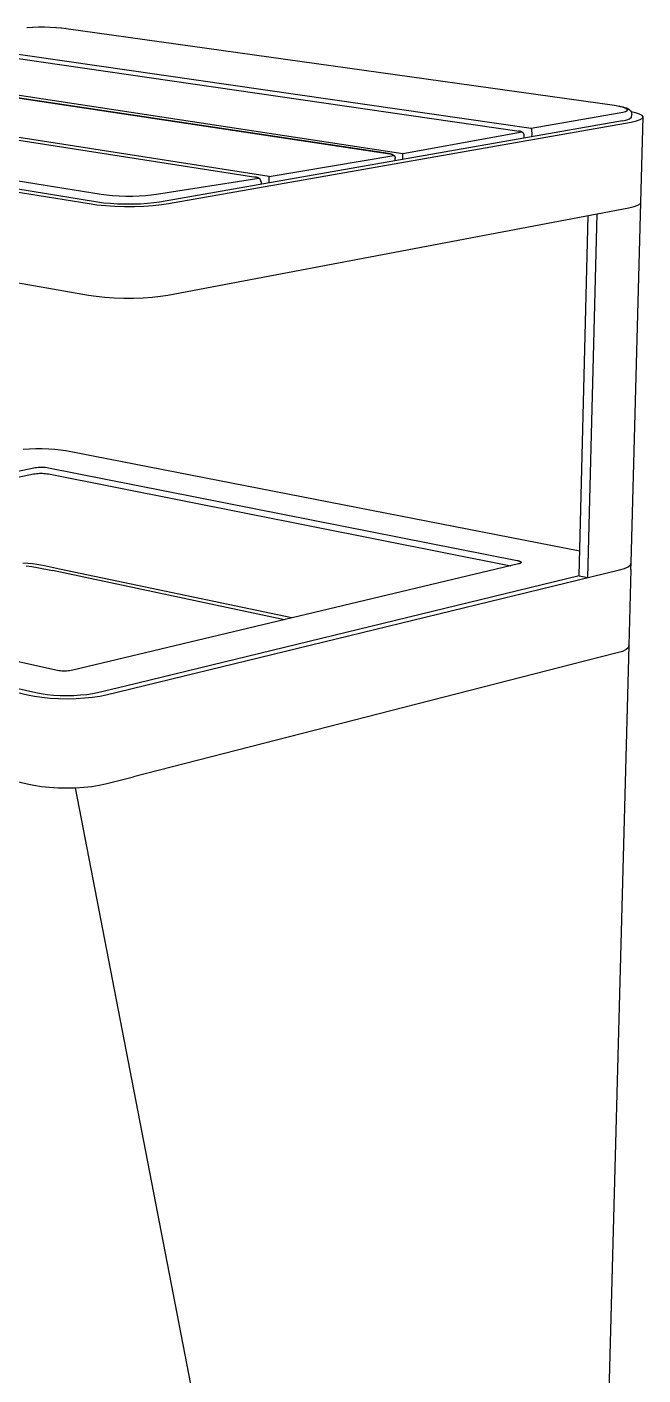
# Model space of a CAD drawing. Header units: millimetres. Extents: x 1287 to 5317, y -239 to 2577.
# Drawn here: x 2470 to 2743, y 392 to 989 of the extents above; entities that cross this region are included whole.
import ezdxf

# ---------------------------------------------------------------- set-up
doc = ezdxf.new("R2010")
doc.units = ezdxf.units.MM
doc.header["$MEASUREMENT"] = 0
doc.layers.add('Domyślny', color=7, linetype='Continuous', true_color=0x000000)
doc.layers.add('Utwórz2D linie widoczne', color=7, linetype='Continuous', true_color=0x000000)

msp = doc.modelspace()

# ---------------------------------------------------------------- linework, layer by layer
at = {"layer": 'Domyślny'}
for p, q in [((2693.72, 944.02), (2426.87, 982.59)), ((2636.86, 932.8), (2367.9, 973.73)), ((2630.53, 932.98), (2363.23, 973.17)), ((2577.56, 922.8), (2308.34, 964.87)), ((2259.11, 954.31), (2503.14, 915)), ((2732.69, 950.83), (2693.72, 944.02)), ((2732.55, 954.05), (2734.06, 953.67)), ((2734.32, 951.18), (2732.69, 950.83)), ((2732.81, 954.02), (2732.73, 954.04)), ((2734.06, 953.67), (2735.29, 953.26)), ((2735.47, 951.55), (2734.32, 951.18)), ((2734.49, 953.64), (2734.64, 953.6)), ((2734.64, 953.6), (2735.91, 953.18)), ((2735.29, 953.26), (2736.06, 952.83)), ((2736.15, 951.97), (2735.47, 951.55)), ((2735.91, 953.18), (2736.21, 953.05)), ((2736.06, 952.83), (2736.35, 952.4)), ((2736.35, 952.4), (2736.15, 951.97)), ((2736.21, 953.05), (2737.03, 952.59)), ((2737.03, 952.59), (2737.68, 951.99)), ((2737.68, 951.99), (2738, 951.52)), ((2738, 951.52), (2738.33, 950.37)), ((2738.09, 949.07), (2738.33, 950.37)), ((2734.24, 947.56), (2736.02, 947.95)), ((2736.02, 947.95), (2737.31, 948.41)), ((2737.31, 948.41), (2738.09, 949.07)), ((2689.64, 942.51), (2636.86, 932.8)), ((2577.55, 922.87), (2632.91, 932.13)), ((2527.65, 915.01), (2572.98, 922.1)), ((2503.14, 915), (2505.58, 914.67)), ((2505.58, 914.67), (2508.24, 914.42)), ((2508.24, 914.42), (2511.1, 914.25)), ((2511.1, 914.25), (2514.09, 914.16)), ((2514.09, 914.16), (2517.09, 914.16)), ((2517.09, 914.16), (2520.03, 914.25)), ((2520.03, 914.25), (2522.82, 914.43)), ((2522.82, 914.43), (2525.36, 914.68)), ((2525.36, 914.68), (2527.65, 915.01))]:
    msp.add_line(p, q, dxfattribs=at)
at = {"layer": 'Utwórz2D linie widoczne'}
for p, q in [((2470.32, 988.88), (2470.33, 988.88)), ((2470.33, 988.88), (2470.35, 988.88)), ((2470.35, 988.88), (2470.36, 988.88)), ((2470.36, 988.88), (2472.8, 989.02)), ((2470.36, 988.88), (2470.37, 988.88)), ((2470.37, 988.88), (2470.38, 988.88)), ((2470.38, 988.88), (2470.4, 988.88)), ((2470.4, 988.88), (2470.41, 988.88)), ((2470.41, 988.88), (2470.42, 988.88)), ((2470.42, 988.88), (2470.43, 988.87)), ((2470.43, 988.87), (2470.45, 988.87)), ((2470.45, 988.87), (2470.46, 988.87)), ((2472.8, 989.02), (2472.8, 989.02)), ((2472.8, 989.02), (2472.81, 989.02)), ((2472.81, 989.02), (2472.82, 989.02)), ((2472.82, 989.02), (2475.4, 989.08)), ((2472.82, 989.02), (2472.82, 989.01)), ((2472.82, 989.01), (2472.83, 989.01)), ((2472.83, 989.01), (2472.83, 989.01)), ((2472.83, 989.01), (2472.84, 989.01)), ((2472.84, 989.01), (2472.84, 989.01)), ((2472.84, 989.01), (2472.85, 989.01)), ((2472.85, 989.01), (2472.85, 989.01)), ((2472.85, 989.01), (2472.86, 989.01)), ((2472.86, 989.01), (2472.86, 989)), ((2472.86, 989), (2472.87, 989)), ((2472.87, 989), (2472.87, 989)), ((2472.87, 989), (2472.88, 989)), ((2475.4, 989.08), (2475.4, 989.08)), ((2475.4, 989.08), (2475.4, 989.08)), ((2475.4, 989.08), (2475.4, 989.08)), ((2475.4, 989.08), (2475.4, 989.08)), ((2475.4, 989.08), (2475.4, 989.08)), ((2475.4, 989.08), (2475.41, 989.08)), ((2475.4, 989.08), (2478.04, 989.08)), ((2475.41, 989.08), (2475.41, 989.08)), ((2475.41, 989.08), (2475.41, 989.08)), ((2475.41, 989.08), (2475.41, 989.08)), ((2475.41, 989.08), (2475.41, 989.08)), ((2475.41, 989.08), (2475.41, 989.08)), ((2475.41, 989.08), (2475.41, 989.08)), ((2475.41, 989.08), (2475.41, 989.08)), ((2475.41, 989.08), (2475.42, 989.08)), ((2475.42, 989.08), (2475.42, 989.08)), ((2475.42, 989.08), (2475.42, 989.08)), ((2475.42, 989.08), (2475.42, 989.07)), ((2475.42, 989.07), (2475.42, 989.07)), ((2475.42, 989.07), (2475.42, 989.07)), ((2475.42, 989.07), (2475.42, 989.07)), ((2475.42, 989.07), (2475.42, 989.07)), ((2475.42, 989.07), (2475.42, 989.07)), ((2475.42, 989.07), (2475.42, 989.07)), ((2475.42, 989.07), (2475.42, 989.07)), ((2475.42, 989.07), (2475.43, 989.07)), ((2475.43, 989.07), (2475.43, 989.07)), ((2475.43, 989.07), (2475.43, 989.06)), ((2475.43, 989.06), (2475.43, 989.06)), ((2478.03, 989.07), (2478.04, 989.08)), ((2478.04, 989.08), (2480.65, 989.02)), ((2480.61, 989.01), (2480.6, 989)), ((2480.6, 989), (2480.6, 989)), ((2480.62, 989.01), (2480.61, 989.01)), ((2480.61, 989.01), (2480.61, 989.01)), ((2480.61, 989.01), (2480.61, 989.01)), ((2480.63, 989.01), (2480.62, 989.01)), ((2480.62, 989.01), (2480.62, 989.01)), ((2480.62, 989.01), (2480.62, 989.01)), ((2480.64, 989.02), (2480.63, 989.02)), ((2480.63, 989.02), (2480.63, 989.01)), ((2480.65, 989.02), (2480.64, 989.02)), ((2480.64, 989.02), (2480.64, 989.02)), ((2480.64, 989.02), (2480.64, 989.02)), ((2480.66, 989.02), (2480.65, 989.02)), ((2480.65, 989.02), (2480.65, 989.02)), ((2480.67, 989.02), (2480.66, 989.02)), ((2480.66, 989.02), (2480.66, 989.02)), ((2480.67, 989.02), (2483.16, 988.89)), ((2483.08, 988.88), (2483.07, 988.87)), ((2483.09, 988.88), (2483.08, 988.88)), ((2483.1, 988.88), (2483.09, 988.88)), ((2483.11, 988.88), (2483.1, 988.88)), ((2483.12, 988.89), (2483.11, 988.88)), ((2483.13, 988.89), (2483.12, 988.89)), ((2483.14, 988.89), (2483.13, 988.89)), ((2483.15, 988.89), (2483.14, 988.89)), ((2483.16, 988.89), (2483.15, 988.89)), ((2483.17, 988.89), (2483.16, 988.89)), ((2483.18, 988.89), (2483.17, 988.89)), ((2483.19, 988.89), (2483.18, 988.89)), ((2483.19, 988.89), (2485.52, 988.7)), ((2485.37, 988.69), (2485.36, 988.69)), ((2485.39, 988.69), (2485.37, 988.69)), ((2485.41, 988.7), (2485.39, 988.69)), ((2485.43, 988.7), (2485.41, 988.7)), ((2485.45, 988.7), (2485.43, 988.7)), ((2485.47, 988.7), (2485.45, 988.7)), ((2485.49, 988.7), (2485.47, 988.7)), ((2485.51, 988.7), (2485.49, 988.7)), ((2485.53, 988.7), (2485.51, 988.7)), ((2485.54, 988.7), (2485.53, 988.7)), ((2485.54, 988.7), (2487.66, 988.45)), ((2487.49, 988.44), (2487.46, 988.44)), ((2487.51, 988.44), (2487.49, 988.44)), ((2487.54, 988.45), (2487.51, 988.44)), ((2487.57, 988.45), (2487.54, 988.45)), ((2487.59, 988.45), (2487.57, 988.45)), ((2487.62, 988.45), (2487.59, 988.45)), ((2487.65, 988.45), (2487.62, 988.45)), ((2487.67, 988.44), (2487.65, 988.45)), ((2487.7, 988.44), (2487.67, 988.44)), ((2487.7, 988.44), (2730.56, 954.39)), ((2420.88, 981.74), (2688.37, 942.94)), ((2363.23, 973.18), (2631.13, 932.94)), ((2303.51, 964.31), (2571.66, 922.55)), ((2253.8, 950.48), (2497.9, 910.8)), ((2501.6, 911.44), (2257.5, 951.03)), ((2730.62, 954.38), (2732.73, 954.04)), ((2732.81, 954.02), (2734.49, 953.64)), ((2734.64, 953.6), (2735.91, 953.18)), ((2736.21, 953.05), (2737.03, 952.59)), ((2737.68, 951.99), (2738, 951.52)), ((2739.95, 951.07), (2738, 951.52)), ((2741.72, 950.48), (2739.95, 951.07)), ((2742.83, 949.86), (2741.72, 950.48)), ((2743.25, 949.23), (2742.83, 949.86)), ((2734.1, 947.53), (2529.08, 911.47)), ((2533.06, 910.83), (2738.03, 946.97)), ((2693.72, 944.02), (2693.79, 943.72)), ((2738.03, 946.97), (2740.32, 947.46)), ((2740.32, 947.46), (2741.97, 948.01)), ((2741.97, 948.01), (2742.96, 948.61)), ((2742.24, 911.37), (2743.25, 949.23)), ((2742.96, 948.61), (2743.25, 949.23)), ((2687.93, 942.98), (2687.79, 942.99)), ((2688.07, 942.98), (2687.93, 942.98)), ((2688.21, 942.96), (2688.07, 942.98)), ((2688.28, 942.96), (2688.21, 942.96)), ((2688.35, 942.95), (2688.28, 942.96)), ((2688.42, 942.94), (2688.35, 942.95)), ((2688.49, 942.93), (2688.42, 942.94)), ((2688.55, 942.91), (2688.49, 942.93)), ((2688.62, 942.9), (2688.55, 942.91)), ((2688.69, 942.88), (2688.62, 942.9)), ((2688.76, 942.87), (2688.69, 942.88)), ((2688.83, 942.85), (2688.76, 942.87)), ((2688.9, 942.83), (2688.83, 942.85)), ((2688.96, 942.81), (2688.9, 942.83)), ((2689.02, 942.79), (2688.96, 942.81)), ((2689.08, 942.77), (2689.02, 942.79)), ((2689.14, 942.75), (2689.08, 942.77)), ((2689.2, 942.73), (2689.14, 942.75)), ((2689.26, 942.7), (2689.2, 942.73)), ((2689.32, 942.68), (2689.26, 942.7)), ((2689.38, 942.65), (2689.32, 942.68)), ((2689.43, 942.62), (2689.38, 942.65)), ((2689.49, 942.59), (2689.43, 942.62)), ((2689.55, 942.56), (2689.49, 942.59)), ((2689.6, 942.53), (2689.55, 942.56)), ((2689.66, 942.5), (2689.6, 942.53)), ((2689.71, 942.46), (2689.66, 942.5)), ((2689.76, 942.43), (2689.71, 942.46)), ((2689.82, 942.39), (2689.76, 942.43)), ((2689.86, 942.36), (2689.82, 942.39)), ((2689.91, 942.32), (2689.86, 942.36)), ((2689.95, 942.29), (2689.91, 942.32)), ((2690, 942.25), (2689.95, 942.29)), ((2690.04, 942.21), (2690, 942.25)), ((2690.08, 942.17), (2690.04, 942.21)), ((2690.13, 942.13), (2690.08, 942.17)), ((2690.17, 942.09), (2690.13, 942.13)), ((2690.2, 942.05), (2690.17, 942.09)), ((2690.24, 942.01), (2690.2, 942.05)), ((2690.27, 941.97), (2690.24, 942.01)), ((2690.31, 941.92), (2690.27, 941.97)), ((2690.34, 941.88), (2690.31, 941.92)), ((2690.37, 941.83), (2690.34, 941.88)), ((2690.4, 941.79), (2690.37, 941.83)), ((2690.43, 941.74), (2690.4, 941.79)), ((2690.46, 941.69), (2690.43, 941.74)), ((2690.48, 941.65), (2690.46, 941.69)), ((2690.5, 941.6), (2690.48, 941.65)), ((2690.52, 941.55), (2690.5, 941.6)), ((2690.54, 941.5), (2690.52, 941.55)), ((2690.56, 941.45), (2690.54, 941.5)), ((2690.58, 941.4), (2690.56, 941.45)), ((2690.58, 941.38), (2690.58, 941.4)), ((2690.59, 941.35), (2690.58, 941.38)), ((2690.6, 941.3), (2690.59, 941.35)), ((2690.61, 941.25), (2690.6, 941.3)), ((2690.62, 941.2), (2690.61, 941.25)), ((2690.61, 939.88), (2690.64, 940.95)), ((2690.63, 941.15), (2690.62, 941.2)), ((2690.63, 941.1), (2690.63, 941.15)), ((2690.64, 941.05), (2690.63, 941.1)), ((2690.64, 941.03), (2690.64, 941.05)), ((2690.64, 941), (2690.64, 941.03)), ((2690.64, 940.98), (2690.64, 941)), ((2690.64, 940.95), (2690.64, 940.98)), ((2693.79, 943.72), (2693.84, 943.41)), ((2693.84, 943.41), (2693.88, 943.1)), ((2693.88, 943.1), (2693.91, 942.78)), ((2693.91, 942.78), (2693.93, 942.47)), ((2693.93, 941.53), (2693.91, 940.46)), ((2693.93, 942.47), (2693.95, 942.16)), ((2693.95, 941.85), (2693.93, 941.53)), ((2693.95, 942.16), (2693.95, 941.85)), ((2630.53, 932.98), (2630.68, 932.98)), ((2630.68, 932.98), (2630.82, 932.97)), ((2630.82, 932.97), (2630.96, 932.96)), ((2630.96, 932.96), (2631.04, 932.95)), ((2631.04, 932.95), (2631.11, 932.95)), ((2631.11, 932.95), (2631.18, 932.93)), ((2631.18, 932.93), (2631.25, 932.92)), ((2631.25, 932.92), (2631.32, 932.91)), ((2631.32, 932.91), (2631.39, 932.9)), ((2631.39, 932.9), (2631.46, 932.88)), ((2631.46, 932.88), (2631.53, 932.86)), ((2631.53, 932.86), (2631.6, 932.85)), ((2631.6, 932.85), (2631.67, 932.83)), ((2631.67, 932.83), (2631.73, 932.81)), ((2631.73, 932.81), (2631.79, 932.79)), ((2631.79, 932.79), (2631.85, 932.77)), ((2631.85, 932.77), (2631.91, 932.74)), ((2631.91, 932.74), (2631.98, 932.72)), ((2631.98, 932.72), (2632.04, 932.7)), ((2632.04, 932.7), (2632.1, 932.67)), ((2632.1, 932.67), (2632.16, 932.64)), ((2632.16, 932.64), (2632.21, 932.61)), ((2632.21, 932.61), (2632.27, 932.58)), ((2632.27, 932.58), (2632.33, 932.55)), ((2632.33, 932.55), (2632.39, 932.52)), ((2632.39, 932.52), (2632.44, 932.49)), ((2632.44, 932.49), (2632.5, 932.45)), ((2632.5, 932.45), (2632.55, 932.42)), ((2632.55, 932.42), (2632.61, 932.38)), ((2632.61, 932.38), (2632.66, 932.35)), ((2632.66, 932.35), (2632.7, 932.31)), ((2632.7, 932.31), (2632.75, 932.27)), ((2632.75, 932.27), (2632.79, 932.24)), ((2632.79, 932.24), (2632.84, 932.2)), ((2632.84, 932.2), (2632.88, 932.16)), ((2632.88, 932.16), (2632.92, 932.12)), ((2632.92, 932.12), (2632.96, 932.08)), ((2632.96, 932.08), (2633, 932.03)), ((2633, 932.03), (2633.04, 931.99)), ((2633.04, 931.99), (2633.07, 931.95)), ((2633.07, 931.95), (2633.11, 931.9)), ((2633.11, 931.9), (2633.14, 931.86)), ((2633.14, 931.86), (2633.17, 931.81)), ((2636.87, 931.52), (2636.86, 932.8)), ((2633.17, 931.81), (2633.21, 931.76)), ((2633.21, 931.76), (2633.23, 931.72)), ((2633.23, 931.72), (2633.26, 931.67)), ((2633.26, 931.67), (2633.29, 931.62)), ((2633.29, 931.62), (2633.31, 931.57)), ((2633.31, 931.57), (2633.33, 931.52)), ((2633.33, 931.52), (2633.35, 931.47)), ((2633.35, 931.47), (2633.37, 931.42)), ((2633.37, 931.42), (2633.38, 931.37)), ((2633.38, 931.37), (2633.39, 931.35)), ((2633.39, 931.35), (2633.4, 931.32)), ((2633.4, 931.32), (2633.41, 931.27)), ((2633.41, 931.27), (2633.42, 931.22)), ((2633.42, 931.22), (2633.43, 931.17)), ((2633.43, 931.17), (2633.44, 931.12)), ((2633.43, 929.82), (2633.45, 930.92)), ((2633.44, 931.12), (2633.44, 931.07)), ((2633.44, 931.07), (2633.45, 931.02)), ((2633.45, 931.02), (2633.45, 930.99)), ((2633.45, 930.99), (2633.45, 930.97)), ((2633.45, 930.97), (2633.45, 930.94)), ((2633.45, 930.94), (2633.45, 930.92)), ((2636.85, 930.42), (2636.87, 931.52)), ((2571.19, 922.59), (2571.05, 922.59)), ((2571.34, 922.58), (2571.19, 922.59)), ((2571.48, 922.57), (2571.34, 922.58)), ((2571.56, 922.56), (2571.48, 922.57)), ((2571.63, 922.55), (2571.56, 922.56)), ((2571.7, 922.54), (2571.63, 922.55)), ((2571.77, 922.53), (2571.7, 922.54)), ((2571.85, 922.52), (2571.77, 922.53)), ((2571.92, 922.5), (2571.85, 922.52)), ((2571.99, 922.49), (2571.92, 922.5)), ((2572.06, 922.47), (2571.99, 922.49)), ((2572.13, 922.45), (2572.06, 922.47)), ((2572.2, 922.43), (2572.13, 922.45)), ((2572.26, 922.41), (2572.2, 922.43)), ((2572.33, 922.39), (2572.26, 922.41)), ((2572.39, 922.37), (2572.33, 922.39)), ((2572.45, 922.35), (2572.39, 922.37)), ((2572.52, 922.32), (2572.45, 922.35)), ((2572.58, 922.3), (2572.52, 922.32)), ((2572.64, 922.27), (2572.58, 922.3)), ((2572.7, 922.25), (2572.64, 922.27)), ((2572.76, 922.22), (2572.7, 922.25)), ((2572.82, 922.19), (2572.76, 922.22)), ((2572.88, 922.16), (2572.82, 922.19)), ((2572.94, 922.12), (2572.88, 922.16)), ((2573, 922.09), (2572.94, 922.12)), ((2573.05, 922.05), (2573, 922.09)), ((2573.11, 922.02), (2573.05, 922.05)), ((2573.16, 921.98), (2573.11, 922.02)), ((2573.21, 921.94), (2573.16, 921.98)), ((2573.26, 921.91), (2573.21, 921.94)), ((2573.31, 921.87), (2573.26, 921.91)), ((2573.35, 921.83), (2573.31, 921.87)), ((2573.4, 921.79), (2573.35, 921.83)), ((2573.44, 921.75), (2573.4, 921.79)), ((2573.49, 921.71), (2573.44, 921.75)), ((2573.53, 921.67), (2573.49, 921.71)), ((2573.57, 921.63), (2573.53, 921.67)), ((2573.61, 921.58), (2573.57, 921.63)), ((2573.64, 921.54), (2573.61, 921.58)), ((2573.68, 921.49), (2573.64, 921.54)), ((2573.71, 921.45), (2573.68, 921.49)), ((2573.74, 921.4), (2573.71, 921.45)), ((2573.78, 921.35), (2573.74, 921.4)), ((2573.81, 921.3), (2573.78, 921.35)), ((2573.83, 921.25), (2573.81, 921.3)), ((2573.86, 921.2), (2573.83, 921.25)), ((2573.88, 921.15), (2573.86, 921.2)), ((2573.9, 921.1), (2573.88, 921.15)), ((2573.93, 921.05), (2573.9, 921.1)), ((2573.94, 921), (2573.93, 921.05)), ((2573.96, 920.95), (2573.94, 921)), ((2573.97, 920.92), (2573.96, 920.95)), ((2573.98, 920.9), (2573.97, 920.92)), ((2573.99, 920.85), (2573.98, 920.9)), ((2574, 920.8), (2573.99, 920.85)), ((2574.01, 920.75), (2574, 920.8)), ((2574.02, 920.69), (2574.01, 920.75)), ((2574.03, 920.49), (2574.01, 919.37)), ((2574.02, 920.64), (2574.02, 920.69)), ((2574.03, 920.59), (2574.02, 920.64)), ((2574.03, 920.56), (2574.03, 920.59)), ((2574.03, 920.54), (2574.03, 920.56)), ((2574.03, 920.51), (2574.03, 920.54)), ((2574.03, 920.49), (2574.03, 920.51)), ((2577.59, 921.11), (2577.55, 922.87)), ((2577.57, 920), (2577.59, 921.11)), ((2254.3, 912.7), (2497.63, 870.25)), ((2497.9, 910.8), (2501.3, 910.33)), ((2501.3, 910.33), (2505.13, 909.97)), ((2504.26, 911.08), (2501.6, 911.44)), ((2507.26, 910.8), (2504.26, 911.08)), ((2505.13, 909.97), (2509.26, 909.72)), ((2510.48, 910.6), (2507.26, 910.8)), ((2509.26, 909.72), (2513.56, 909.6)), ((2513.84, 910.51), (2510.48, 910.6)), ((2513.56, 909.6), (2517.9, 909.6)), ((2517.24, 910.51), (2513.84, 910.51)), ((2520.56, 910.61), (2517.24, 910.51)), ((2517.9, 909.6), (2522.15, 909.73)), ((2523.7, 910.81), (2520.56, 910.61)), ((2522.15, 909.73), (2526.17, 909.99)), ((2526.57, 911.1), (2523.7, 910.81)), ((2526.17, 909.99), (2529.85, 910.36)), ((2529.08, 911.47), (2526.57, 911.1)), ((2529.85, 910.36), (2533.06, 910.83)), ((2722.91, 906.27), (2737.03, 908.95)), ((2737.03, 908.95), (2739.31, 909.47)), ((2737.97, 751.58), (2742.24, 911.37)), ((2739.31, 909.47), (2740.96, 910.06)), ((2740.96, 910.06), (2741.95, 910.7)), ((2741.95, 910.7), (2742.24, 911.37)), ((2532.67, 870.29), (2722.91, 906.27)), ((2714.99, 745.88), (2718.95, 905.53)), ((2718.86, 745.11), (2722.91, 906.27)), ((2497.63, 870.25), (2501.02, 869.75)), ((2501.02, 869.75), (2504.83, 869.37)), ((2504.83, 869.37), (2508.95, 869.1)), ((2508.95, 869.1), (2513.24, 868.97)), ((2513.24, 868.97), (2517.56, 868.97)), ((2517.56, 868.97), (2521.8, 869.11)), ((2521.8, 869.11), (2525.81, 869.39)), ((2525.81, 869.39), (2529.47, 869.78)), ((2529.47, 869.78), (2532.67, 870.29)), ((2468.71, 802.01), (2471.4, 802.21)), ((2471.4, 802.21), (2474.23, 802.32)), ((2474.23, 802.32), (2477.11, 802.32)), ((2477.11, 802.32), (2479.96, 802.22)), ((2479.96, 802.22), (2482.7, 802.03)), ((2482.7, 802.03), (2485.24, 801.74)), ((2485.24, 801.74), (2487.5, 801.37)), ((2487.5, 801.37), (2715.26, 756.9)), ((2275.03, 752.23), (2473.29, 793.78)), ((2278.09, 749.97), (2473.28, 791.04)), ((2473.28, 791.04), (2473.93, 791.14)), ((2473.29, 793.78), (2473.94, 793.88)), ((2473.93, 791.14), (2474.59, 791.22)), ((2473.94, 793.88), (2474.6, 793.95)), ((2474.59, 791.22), (2475.25, 791.27)), ((2474.6, 793.95), (2475.26, 794.01)), ((2475.25, 791.27), (2475.91, 791.31)), ((2475.26, 794.01), (2475.92, 794.04)), ((2475.91, 791.31), (2476.57, 791.32)), ((2475.92, 794.04), (2476.58, 794.06)), ((2476.57, 791.32), (2477.23, 791.31)), ((2476.58, 794.06), (2477.24, 794.05)), ((2477.23, 791.31), (2477.89, 791.27)), ((2477.24, 794.05), (2477.9, 794.01)), ((2477.89, 791.27), (2478.55, 791.22)), ((2477.9, 794.01), (2478.56, 793.96)), ((2478.55, 791.22), (2479.21, 791.14)), ((2478.56, 793.96), (2479.22, 793.88)), ((2479.21, 791.14), (2479.86, 791.04)), ((2479.22, 793.88), (2479.87, 793.78)), ((2479.86, 791.04), (2684.61, 750.36)), ((2479.87, 793.78), (2687.46, 752.7)), ((2687.46, 752.7), (2687.79, 752.63)), ((2230.58, 747.9), (2470.62, 693.12)), ((2483.13, 704.01), (2274.77, 750.71)), ((2470.74, 751.37), (2468.55, 751.54)), ((2470, 750.29), (2472.42, 749.98)), ((2472.8, 751.15), (2470.74, 751.37)), ((2472.42, 749.98), (2474.83, 749.6)), ((2474.72, 750.9), (2472.8, 751.15)), ((2476.46, 750.62), (2474.72, 750.9)), ((2474.83, 749.6), (2481.56, 748.18)), ((2478.04, 750.32), (2476.46, 750.62)), ((2484.77, 748.9), (2478.04, 750.32)), ((2584.47, 726.44), (2481.56, 748.18)), ((2587.67, 727.2), (2484.77, 748.9)), ((2688.08, 751.18), (2490.6, 704.02)), ((2505.45, 693.17), (2726.24, 746.91)), ((2687.79, 752.63), (2687.95, 752.59)), ((2687.95, 752.59), (2688.1, 752.55)), ((2688.22, 751.22), (2688.08, 751.18)), ((2688.1, 752.55), (2688.25, 752.51)), ((2688.35, 751.26), (2688.22, 751.22)), ((2688.25, 752.51), (2688.39, 752.46)), ((2688.47, 751.29), (2688.35, 751.26)), ((2688.39, 752.46), (2688.52, 752.42)), ((2688.59, 751.34), (2688.47, 751.29)), ((2688.52, 752.42), (2688.58, 752.39)), ((2688.58, 752.39), (2688.64, 752.37)), ((2688.65, 751.36), (2688.59, 751.34)), ((2688.64, 752.37), (2688.7, 752.34)), ((2688.71, 751.38), (2688.65, 751.36)), ((2688.7, 752.34), (2688.75, 752.32)), ((2688.76, 751.4), (2688.71, 751.38)), ((2688.75, 752.32), (2688.8, 752.29)), ((2688.81, 751.42), (2688.76, 751.4)), ((2688.8, 752.29), (2688.85, 752.27)), ((2688.86, 751.45), (2688.81, 751.42)), ((2688.85, 752.27), (2688.9, 752.24)), ((2688.9, 751.47), (2688.86, 751.45)), ((2688.9, 752.24), (2688.95, 752.22)), ((2688.94, 751.49), (2688.9, 751.47)), ((2688.96, 751.51), (2688.94, 751.49)), ((2688.95, 752.22), (2688.97, 752.2)), ((2688.98, 751.52), (2688.96, 751.51)), ((2688.97, 752.2), (2688.99, 752.19)), ((2689, 751.53), (2688.98, 751.52)), ((2688.99, 752.19), (2689.01, 752.18)), ((2689.02, 751.54), (2689, 751.53)), ((2689.01, 752.18), (2689.02, 752.16)), ((2689.02, 752.16), (2689.04, 752.15)), ((2689.04, 751.55), (2689.02, 751.54)), ((2689.04, 752.15), (2689.06, 752.14)), ((2689.06, 751.57), (2689.04, 751.55)), ((2689.06, 752.14), (2689.08, 752.12)), ((2689.07, 751.58), (2689.06, 751.57)), ((2689.09, 751.59), (2689.07, 751.58)), ((2689.08, 752.12), (2689.09, 752.11)), ((2689.09, 752.11), (2689.11, 752.1)), ((2689.1, 751.61), (2689.09, 751.59)), ((2689.12, 751.62), (2689.1, 751.61)), ((2689.11, 752.1), (2689.12, 752.08)), ((2689.12, 752.08), (2689.13, 752.07)), ((2689.13, 751.63), (2689.12, 751.62)), ((2689.13, 752.07), (2689.15, 752.05)), ((2689.14, 751.64), (2689.13, 751.63)), ((2689.16, 751.66), (2689.14, 751.64)), ((2689.15, 752.05), (2689.16, 752.04)), ((2689.16, 752.04), (2689.16, 752.03)), ((2689.16, 752.03), (2689.17, 752.03)), ((2689.17, 751.67), (2689.16, 751.66)), ((2689.16, 751.66), (2689.16, 751.66)), ((2689.17, 752.03), (2689.18, 752.02)), ((2689.18, 751.68), (2689.17, 751.68)), ((2689.17, 751.68), (2689.17, 751.67)), ((2689.18, 752.02), (2689.18, 752.01)), ((2689.18, 752.01), (2689.19, 752.01)), ((2689.19, 751.7), (2689.18, 751.69)), ((2689.18, 751.69), (2689.18, 751.68)), ((2689.19, 752.01), (2689.19, 752)), ((2689.19, 752), (2689.19, 751.99)), ((2689.19, 751.99), (2689.2, 751.99)), ((2689.2, 751.72), (2689.19, 751.71)), ((2689.19, 751.71), (2689.19, 751.7)), ((2689.19, 751.7), (2689.19, 751.7)), ((2689.2, 751.99), (2689.2, 751.98)), ((2689.2, 751.98), (2689.21, 751.97)), ((2689.21, 751.73), (2689.2, 751.72)), ((2689.2, 751.72), (2689.2, 751.72)), ((2689.21, 751.97), (2689.21, 751.96)), ((2689.21, 751.96), (2689.21, 751.96)), ((2689.21, 751.96), (2689.22, 751.95)), ((2689.22, 751.75), (2689.21, 751.74)), ((2689.21, 751.74), (2689.21, 751.74)), ((2689.21, 751.74), (2689.21, 751.73)), ((2689.22, 751.95), (2689.22, 751.94)), ((2689.22, 751.94), (2689.22, 751.94)), ((2689.22, 751.94), (2689.22, 751.93)), ((2689.22, 751.93), (2689.23, 751.92)), ((2689.23, 751.78), (2689.22, 751.77)), ((2689.22, 751.77), (2689.22, 751.76)), ((2689.22, 751.76), (2689.22, 751.76)), ((2689.22, 751.76), (2689.22, 751.75)), ((2689.23, 751.92), (2689.23, 751.92)), ((2689.23, 751.92), (2689.23, 751.91)), ((2689.23, 751.91), (2689.23, 751.9)), ((2689.23, 751.9), (2689.23, 751.9)), ((2689.23, 751.9), (2689.23, 751.89)), ((2689.23, 751.89), (2689.24, 751.88)), ((2689.24, 751.82), (2689.23, 751.81)), ((2689.23, 751.81), (2689.23, 751.81)), ((2689.23, 751.81), (2689.23, 751.8)), ((2689.23, 751.8), (2689.23, 751.79)), ((2689.23, 751.79), (2689.23, 751.78)), ((2689.23, 751.78), (2689.23, 751.78)), ((2689.24, 751.88), (2689.24, 751.87)), ((2689.24, 751.87), (2689.24, 751.87)), ((2689.24, 751.87), (2689.24, 751.86)), ((2689.24, 751.86), (2689.24, 751.85)), ((2689.24, 751.85), (2689.24, 751.85)), ((2689.24, 751.85), (2689.24, 751.84)), ((2689.24, 751.84), (2689.24, 751.83)), ((2689.24, 751.83), (2689.24, 751.83)), ((2689.24, 751.83), (2689.24, 751.82)), ((2726.24, 746.91), (2732.82, 748.51)), ((2732.82, 748.51), (2735.07, 749.17)), ((2735.07, 749.17), (2736.7, 749.92)), ((2736.7, 749.92), (2737.68, 750.74)), ((2737.89, 748.68), (2736.99, 714.94)), ((2737.68, 750.74), (2737.97, 751.58)), ((2737.89, 748.68), (2737.97, 751.58)), ((2714.99, 745.88), (2513.96, 697.06)), ((2714.99, 745.88), (2718.86, 745.11)), ((2731.85, 711.71), (2717.93, 708.15)), ((2736.99, 714.94), (2724.39, 243.34)), ((2734.09, 712.41), (2731.85, 711.71)), ((2735.73, 713.2), (2734.09, 712.41)), ((2736.7, 714.05), (2735.73, 713.2)), ((2736.99, 714.94), (2736.7, 714.05)), ((2717.93, 708.15), (2517.53, 656.89)), ((2474.32, 694.02), (2439.87, 701.86)), ((2483.81, 703.89), (2483.13, 704.01)), ((2484.48, 703.8), (2483.81, 703.89)), ((2485.16, 703.73), (2484.48, 703.8)), ((2485.84, 703.68), (2485.16, 703.73)), ((2486.53, 703.66), (2485.84, 703.68)), ((2487.21, 703.66), (2486.53, 703.66)), ((2487.89, 703.68), (2487.21, 703.66)), ((2488.57, 703.73), (2487.89, 703.68)), ((2489.25, 703.8), (2488.57, 703.73)), ((2489.93, 703.9), (2489.25, 703.8)), ((2490.6, 704.02), (2489.93, 703.9)), ((2470.62, 693.12), (2473.61, 692.54)), ((2476.66, 693.56), (2474.32, 694.02)), ((2479.28, 693.19), (2476.66, 693.56)), ((2482.1, 692.92), (2479.28, 693.19)), ((2485.06, 692.76), (2482.1, 692.92)), ((2494.02, 692.94), (2491.1, 692.77)), ((2496.78, 693.21), (2494.02, 692.94)), ((2499.31, 693.59), (2496.78, 693.21)), ((2501.55, 694.05), (2499.31, 693.59)), ((2513.96, 697.06), (2501.55, 694.05)), ((2502.59, 692.58), (2505.45, 693.17)), ((2473.61, 692.54), (2476.96, 692.07)), ((2476.96, 692.07), (2480.57, 691.73)), ((2480.57, 691.73), (2484.36, 691.52)), ((2484.36, 691.52), (2488.23, 691.45)), ((2488.09, 692.71), (2485.06, 692.76)), ((2491.1, 692.77), (2488.09, 692.71)), ((2488.23, 691.45), (2492.08, 691.53)), ((2492.08, 691.53), (2495.82, 691.75)), ((2495.82, 691.75), (2499.35, 692.1)), ((2499.35, 692.1), (2502.59, 692.58)), ((2436.1, 661.91), (2470.44, 653.68)), ((2470.44, 653.68), (2473.43, 653.06)), ((2473.43, 653.06), (2476.76, 652.57)), ((2476.76, 652.57), (2480.36, 652.21)), ((2480.36, 652.21), (2484.14, 651.99)), ((2484.14, 651.99), (2487.99, 651.92)), ((2487.99, 651.92), (2491.83, 652)), ((2491.83, 652), (2495.56, 652.23)), ((2582.21, 183.94), (2491.83, 652)), ((2495.56, 652.23), (2499.08, 652.6)), ((2499.08, 652.6), (2502.31, 653.1)), ((2502.31, 653.1), (2505.16, 653.72)), ((2505.16, 653.72), (2517.53, 656.89))]:
    msp.add_line(p, q, dxfattribs=at)

doc.saveas('drawing.dxf')
